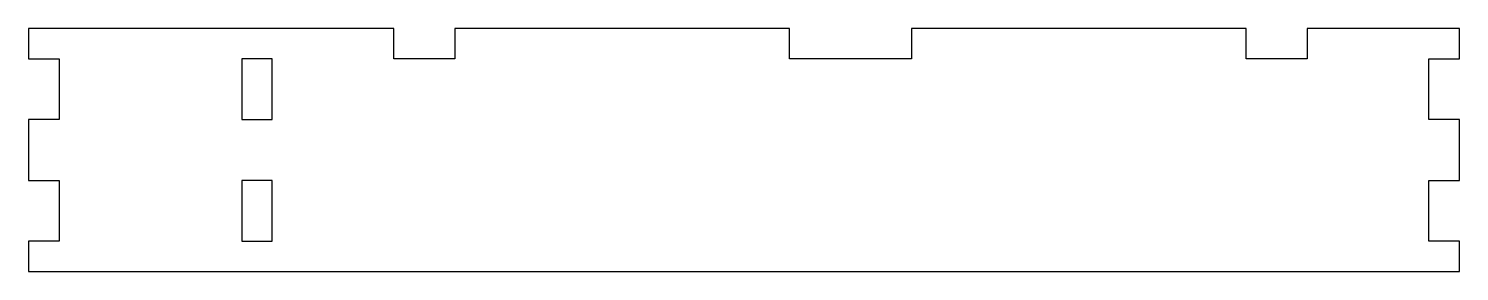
# Model space of a CAD drawing. Header units: millimetres. Extents: x -35 to 200, y 0 to 40.
import ezdxf

# ---------------------------------------------------------------- set-up
doc = ezdxf.new("R2010")
doc.units = ezdxf.units.MM

msp = doc.modelspace()

# ---------------------------------------------------------------- linework, layer by layer
at = {"color": 7, "linetype": 'Continuous', "lineweight": 25}
for p, q in [((-35, 40), (-35, 35)), ((25, 40), (-35, 40)), ((25, 35), (25, 40)), ((35, 40), (35, 35)), ((90, 40), (35, 40)), ((90, 35), (90, 40)), ((110, 40), (110, 35)), ((165, 40), (110, 40)), ((165, 35), (165, 40)), ((175, 40), (175, 35)), ((200, 40), (175, 40)), ((200, 35), (200, 40)), ((-35, 35), (-30, 35)), ((-30, 35), (-30, 25)), ((5, 35), (0, 35)), ((0, 35), (0, 25)), ((5, 25), (5, 35)), ((35, 35), (25, 35)), ((110, 35), (90, 35)), ((175, 35), (165, 35)), ((195, 35), (200, 35)), ((195, 25), (195, 35)), ((-35, 25), (-35, 15)), ((-30, 25), (-35, 25)), ((0, 25), (5, 25)), ((200, 25), (195, 25)), ((200, 15), (200, 25)), ((-35, 15), (-30, 15)), ((-30, 15), (-30, 5)), ((5, 15), (0, 15)), ((0, 15), (0, 5)), ((5, 5), (5, 15)), ((195, 15), (200, 15)), ((195, 5), (195, 15)), ((-35, 5), (-35, 0)), ((-30, 5), (-35, 5)), ((0, 5), (5, 5)), ((200, 5), (195, 5)), ((200, 0), (200, 5)), ((-35, 0), (200, 0))]:
    msp.add_line(p, q, dxfattribs=at)

doc.saveas('drawing.dxf')
